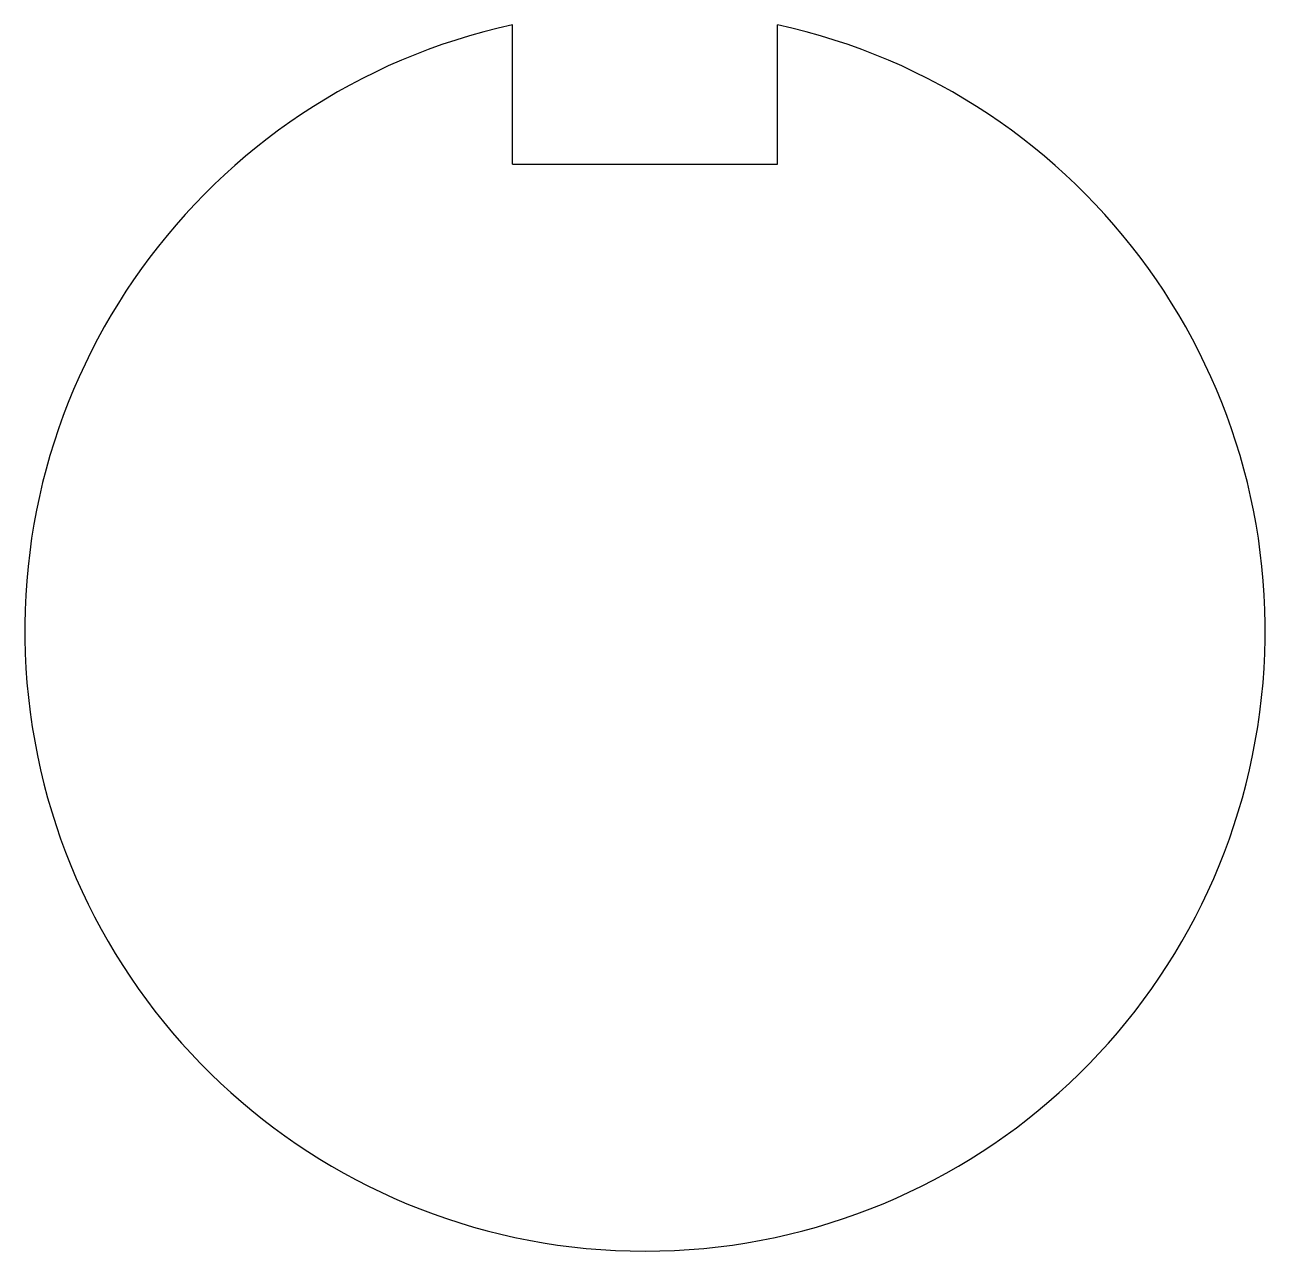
# Model space of a CAD drawing. Header units: inches. Extents: x 17.6 to 29.3, y 17.1 to 28.7.
import ezdxf

# ---------------------------------------------------------------- set-up
doc = ezdxf.new("R2010")
doc.units = ezdxf.units.IN
doc.header["$MEASUREMENT"] = 0
doc.layers.add('Connecteurs', color=7, linetype='Continuous')

msp = doc.modelspace()

# ---------------------------------------------------------------- linework, layer by layer
at = {"layer": 'Connecteurs', "color": 250, "true_color": 0x303030, "elevation": 19}
for points in [[(22.2, 27.394), (22.2, 28.709)], [(24.7, 27.394), (24.7, 28.709)], [(22.2, 27.394), (24.7, 27.394)]]:
    msp.add_lwpolyline(points, dxfattribs=at)
at = {"layer": 'Connecteurs', "color": 250, "true_color": 0x303030}
msp.add_arc((23.45, 22.994, 19), 5.85, 102.3378, 77.6622, dxfattribs=at)

doc.saveas('drawing.dxf')
